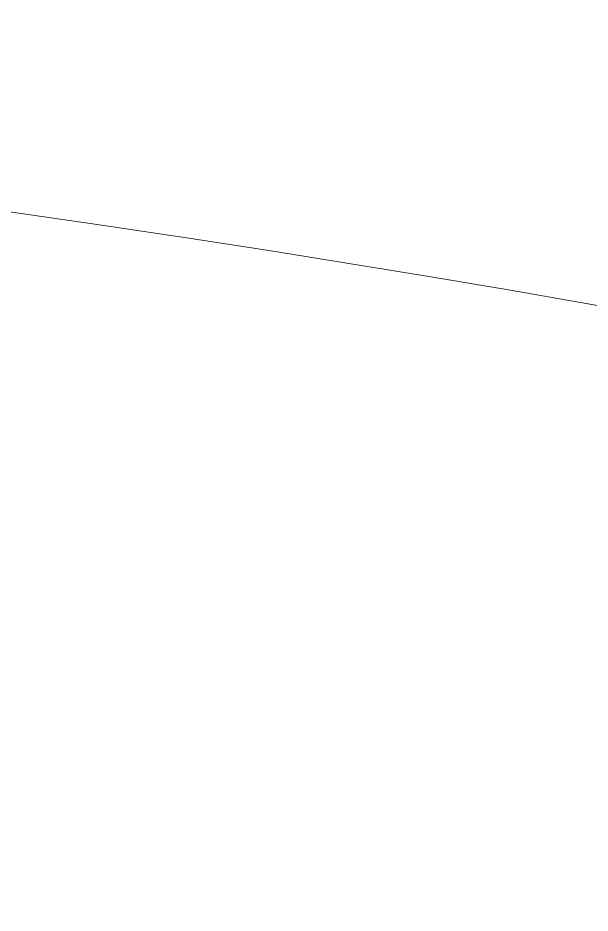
# Model space of a CAD drawing. Extents: x 43 to 2536, y -3058 to -41.
# Drawn here: x 384.142 to 385.496, y -2693.252 to -2691.133 of the extents above; entities that cross this region are included whole.
import ezdxf

# ---------------------------------------------------------------- set-up
doc = ezdxf.new("R2010")
doc.units = 0
doc.header["$MEASUREMENT"] = 0
doc.layers.add('Layer 1', color=7, linetype='Continuous', lineweight=0)

msp = doc.modelspace()

# ---------------------------------------------------------------- linework, layer by layer
at = {"layer": 'Layer 1'}
for points, knots in [([(417.615, -3000.9666), (411.0751, -2995.4863), (401.165, -2992.7063), (388.155, -2992.7063), (388.155, -2992.7063), (180.155, -2992.7063), (180.155, -2992.7063), (180.155, -2992.7063), (369.975, -2766.7463), (369.975, -2766.7463), (384.9349, -2749.2263), (395.025, -2736.3564), (399.965, -2728.4863), (405.0751, -2720.3564), (407.665, -2709.4065), (407.665, -2695.9563), (407.665, -2667.2166), (392.0751, -2652.6465), (361.3451, -2652.6465), (361.3451, -2652.6465), (133.1849, -2652.6465), (133.1849, -2652.6465), (120.3251, -2652.6465), (110.4349, -2655.7263), (103.795, -2661.7864), (97.0951, -2667.9065), (93.705, -2675.9963), (93.705, -2685.8364), (93.705, -2695.3364), (97.1051, -2703.1165), (103.8251, -2708.9563), (110.465, -2714.7263), (120.3451, -2717.6565), (133.1849, -2717.6565), (133.1849, -2717.6565), (305.905, -2717.6565), (305.905, -2717.6565), (305.905, -2717.6565), (102.655, -2960.8564), (102.655, -2960.8564), (99.365, -2964.6863), (95.505, -2969.2463), (91.165, -2974.3965), (86.775, -2979.6064), (83.295, -2983.9666), (80.8151, -2987.3665), (78.255, -2990.8765), (76.1949, -2994.6765), (74.6849, -2998.6365), (73.145, -3002.6765), (72.365, -3007.1465), (72.365, -3011.9363), (72.365, -3025.7864), (77.0951, -3037.0164), (86.4349, -3045.3064), (95.705, -3053.5364), (109.5951, -3057.7063), (127.705, -3057.7063), (127.705, -3057.7063), (388.155, -3057.7063), (388.155, -3057.7063), (401.1949, -3057.7063), (411.125, -3054.6765), (417.6749, -3048.7063), (424.285, -3042.6863), (427.635, -3034.4563), (427.635, -3024.2463), (427.635, -3014.3765), (424.265, -3006.5364), (417.615, -3000.9666)], [0, 0, 0, 0, 1, 1, 1, 2, 2, 2, 3, 3, 3, 4, 4, 4, 5, 5, 5, 6, 6, 6, 7, 7, 7, 8, 8, 8, 9, 9, 9, 10, 10, 10, 11, 11, 11, 12, 12, 12, 13, 13, 13, 14, 14, 14, 15, 15, 15, 16, 16, 16, 17, 17, 17, 18, 18, 18, 19, 19, 19, 20, 20, 20, 21, 21, 21, 22, 22, 22, 23, 23, 23, 23]), ([(383.3765, -2685.9988), (385.3306, -2680.5422), (386.383, -2674.9048), (385.9349, -2669.0244), (390.0063, -2669.6135), (393.933, -2670.5435), (397.7029, -2671.7803), (401.3168, -2677.3555), (403.274, -2684.4907), (403.6087, -2693.2114), (397.6558, -2689.3352), (390.7947, -2686.8633), (383.3765, -2685.9988)], [0, 0, 0, 0, 1, 1, 1, 2, 2, 2, 3, 3, 3, 4, 4, 4, 4]), ([(399.2983, -2709.8611), (392.4052, -2704.3423), (383.6127, -2702.0166), (374.8502, -2702.7725), (377.2141, -2698.9875), (379.4165, -2695.137), (381.2394, -2691.1987), (381.3837, -2691.2314), (381.4974, -2691.3047), (381.6559, -2691.3176), (389.9615, -2691.9951), (397.4382, -2695.0693), (403.5754, -2700.0007), (403.3669, -2704.9055), (402.7728, -2709.4053), (401.7949, -2713.4792), (401.0492, -2712.2273), (400.2226, -2711.0156), (399.2983, -2709.8611)], [0, 0, 0, 0, 1, 1, 1, 2, 2, 2, 3, 3, 3, 4, 4, 4, 5, 5, 5, 6, 6, 6, 6])]:
    msp.add_open_spline(points, degree=3, knots=knots, dxfattribs=at)

doc.saveas('drawing.dxf')
